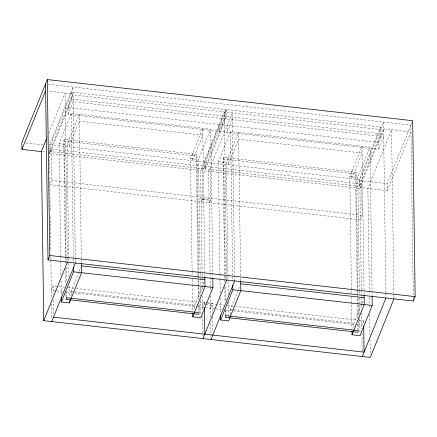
<?xml version="1.0" encoding="UTF-8"?>
<svg xmlns="http://www.w3.org/2000/svg" width="437" height="437" viewBox="0 0 437 437"><rect width="100%" height="100%" fill="white"/><g stroke="black" fill="none" stroke-linecap="round" stroke-linejoin="round"><path stroke-width="0.33" stroke-dasharray="2.19 1.64" d="M202.582 307.326L204.194 302.278L212.251 303.207L212.486 313.334M210.574 308.227L212.185 303.18M46.956 137.721L47.464 136.459M48.736 133.312L65.026 92.999L67.336 256.634M50.572 144.729L71.799 92.196L225.71 109.529L225.803 116.373L204.582 168.906L50.67 151.573L50.572 144.729L204.483 162.061L225.71 109.529M49.348 152.475L73.017 93.895L48.289 91.115M51.145 149.044L49.365 153.453L359.924 188.423L361.705 184.015L51.145 149.044L51.588 180.323L49.807 184.731L360.367 219.702L362.147 215.294L361.705 184.015M67.943 107.475L73.028 94.873L383.593 129.849L378.502 142.446L378.6 149.285L68.035 114.314L67.943 107.475L378.502 142.446M50.67 151.573L71.892 99.041L71.799 92.196M68.035 114.314L73.126 101.717L383.686 136.688L378.6 149.285M60.683 255.629L59.104 143.697L71.318 113.462L210.727 129.161L212.819 277.266M65.381 256.399L63.753 141.058L64.414 139.419L196.972 154.348L198.737 279.243M68.696 257.89L67.096 144.598L79.31 114.363L81.402 262.462M64.605 287.18L53.079 285.88L51.298 290.288L56.04 290.823M71.182 295.789L71.116 291.435L78.933 272.098M79.184 271.475L80.949 267.105M192.1 270.427L190.521 158.494L202.735 128.26L204.827 276.364M197.961 272.693L196.311 155.987L196.972 154.348M200.113 272.688L198.513 159.396L210.727 129.161M205.395 162.165L226.623 109.632L380.534 126.965L380.627 133.804L359.405 186.337L205.494 169.004L205.395 162.165L359.307 179.498L380.534 126.965M224.41 118.755L219.319 131.351L219.227 124.507M205.494 169.004L226.716 116.477L226.623 109.632M232.402 119.651L227.316 132.253L227.218 125.408M201.091 201.768L202.26 198.868L210.252 199.769L210.421 200.408L210.65 199.949L210.421 166.983M219.964 273.562L218.38 161.635L230.594 131.4L370.008 147.1L372.1 295.199M224.76 281.843L223.028 158.997L223.689 157.358L356.248 172.287L357.963 293.768M209.083 202.664L210.252 199.769M227.972 275.829L226.371 162.531L238.586 132.296L240.612 275.621M194.596 309.063L194.547 305.332L204.374 281.007M230.468 314.345L230.397 309.369L238.209 290.031M238.46 289.409L239.722 286.29M351.446 293.14L349.797 176.433L362.016 146.198L364.103 294.298M357.237 290.632L355.587 173.921L356.248 172.287M359.389 290.627L357.788 177.335L370.008 147.1M361.355 289.72L359.815 180.607L383.484 122.027L385.887 292.506M387.313 190.532L410.982 131.958L383.577 128.871L359.913 187.451L387.313 190.532L387.215 183.693L412.413 121.333M353.883 327.624L353.823 323.271L361.634 303.933M361.885 303.311L363.147 300.192M358.892 320.321L363.639 320.851L361.858 325.265L357.111 324.729M202.26 198.868L202.429 199.507L202.872 197.36L202.429 166.082M48.19 84.27L410.884 125.113L413.347 299.684M71.892 99.041L225.803 116.373M226.716 116.477L380.627 133.804M63.753 141.058L196.311 155.987M223.028 158.997L355.587 173.921M59.104 143.697L67.096 144.598M190.521 158.494L198.513 159.396M218.38 161.635L226.371 162.531M349.797 176.433L357.788 177.335M25.859 143.003L43.236 144.958M359.815 180.607L387.215 183.693M42.668 151.721L46.022 152.103M51.588 180.323L362.147 215.294M202.429 199.507L210.421 200.408M67.997 287.562L75.454 288.398M76.131 288.475L198.862 302.3M199.545 302.377L207.023 303.218M207.679 303.289L223.952 305.124M227.344 305.507L234.806 306.342M235.483 306.419L358.214 320.245M203.751 304.431L205.084 304.578M205.751 304.655L211.743 305.326M71.116 291.435L194.547 305.332M230.397 309.369L232.429 309.598M233.107 309.675L353.823 323.271M56.723 290.9L62.824 291.588M66.211 291.971L73.673 292.812M74.35 292.888L197.082 306.708M197.759 306.785L215.392 308.768M216.069 308.844L221.493 309.456M225.563 309.915L233.019 310.756M233.702 310.833L356.434 324.653M204.194 302.278L204.401 305.638M393.939 297.499L391.568 129.773L367.905 188.347L369.407 294.713M385.898 293.189L385.958 297.28M369.445 297.439L369.609 309.03M369.686 314.487L369.975 334.939M370.041 339.713L370.265 355.396M363.639 320.851L363.688 324.254M361.366 290.403L361.454 296.537M361.459 297.22L361.546 303.36M361.557 304.037L361.618 308.129M361.683 312.903L361.902 328.586M361.973 333.42L362.224 351.102M359.307 179.498L359.405 186.337M359.4 291.31L359.449 294.724M359.498 298.132L359.585 304.278M359.591 304.96L359.717 313.832M359.788 318.611L359.99 332.939M358.023 297.865L358.302 317.655M358.351 321.069L358.477 329.94M357.248 291.31L357.428 304.278M357.439 304.96L357.63 318.611M357.706 324.074L357.783 329.531M351.681 171.768L351.78 178.613L362.109 153.037L238.684 139.141L228.354 164.716L228.256 157.872M351.506 297.231L351.949 328.629M240.65 278.353L240.689 281.084M234.68 280.925L232.309 112.812L208.64 171.391L210.323 290.518M230.594 131.4L232.708 280.865M227.983 276.512L228.043 280.603M228.048 281.286L228.245 294.937M228.349 302.442L228.535 315.41M226.601 273.901L224.312 111.91L200.649 170.49L202.069 271.23M226.639 276.621L226.677 279.341M223.689 157.358L225.355 275.43M225.366 276.113L225.405 278.844M225.508 286.35L225.705 300.001M225.836 309.554L225.924 315.694M224.842 287.306L225.05 302.322M225.17 310.51L225.235 315.285M219.969 274.245L220.03 278.342M220.04 279.024L220.232 292.67M220.308 298.132L220.532 313.832M212.535 316.738L212.759 332.377M210.399 295.942L210.7 317.043M210.781 323.167L210.956 335.419M204.483 162.061L204.582 168.906M202.107 273.944L202.293 286.896M202.298 287.557L202.342 290.299M202.418 295.751L202.626 310.696M202.697 315.459L202.981 335.878M200.124 273.371L200.179 277.468M200.19 278.151L200.304 286.339M200.315 287.022L200.441 295.893M200.501 299.99L200.714 315.006M198.748 279.926L199.015 299.039M199.081 303.813L199.201 312.007M197.966 273.376L198.152 286.344M198.163 287.027L198.343 299.995M198.42 305.452L198.507 311.597M192.406 153.835L192.498 160.674L202.834 135.104L79.408 121.202L69.073 146.777L68.98 139.938M192.111 271.109L192.171 275.201M192.225 279.298L192.296 284.077M192.307 284.76L192.673 310.691M75.344 258.895L72.919 87.056L49.25 145.636L49.638 172.932M75.355 259.578L75.404 262.987M71.318 113.462L73.432 262.927M73.438 263.609L73.46 264.975M68.707 258.573L68.762 262.67M68.773 263.353L68.959 276.321M69.09 285.874L69.254 297.477M69.292 300.208L69.314 301.568M67.347 257.317L67.402 261.408M64.414 139.419L66.08 257.491M66.091 258.174L66.129 260.905M66.216 267.051L66.435 282.744M66.561 291.616L66.648 297.761M65.392 257.082L65.495 264.593M65.555 268.684L65.774 284.383M65.911 293.937L65.96 297.351M60.694 256.306L60.754 260.403M60.759 261.086L60.962 275.419M61.043 280.876L61.246 295.21M53.079 285.88L53.199 294.718M53.281 300.159L53.489 315.115M49.703 177.706L50.179 211.115M50.255 216.566L50.725 249.975M50.823 256.792L51.419 299.127M51.49 303.841L51.697 318.846"/><path stroke-width="0.66" d="M45.519 83.97L48.004 259.9L413.369 301.044L415.15 296.636L412.665 120.705L47.3 79.561L21.85 142.549L21.948 149.388L41.996 151.65M21.948 149.388L45.612 90.814M46.448 138.977L41.357 151.579L43.744 320.665L370.292 357.439L393.961 298.859M48.004 259.9L49.785 255.492L47.3 79.561M43.744 320.665L67.413 262.085M51.735 321.566L75.404 262.987M81.413 263.145L81.55 272.699L69.33 302.934L61.338 302.038L73.558 271.803L73.487 267.023M212.83 277.943L212.966 287.502L200.752 317.737L192.755 316.836L204.975 286.601L204.838 277.047M203.019 338.604L226.688 280.024M211.016 339.505L234.68 280.925M240.689 281.084L240.825 290.638L228.611 320.873L220.619 319.971L232.834 289.736L232.763 284.962M372.106 295.882L372.242 305.436L360.028 335.671L352.036 334.769L364.25 304.534L364.114 294.98M362.3 356.537L385.964 297.963M49.785 255.492L415.15 296.636M81.451 265.86L204.877 279.756M240.727 283.799L364.152 297.695M73.558 271.803L212.966 287.502M232.834 289.736L372.242 305.436M53.516 317.158L364.081 352.129L363.715 326.292M413.347 299.684L413.369 301.044M351.987 331.361L352.036 334.769M220.548 315.197L220.619 319.971M204.429 307.675L204.806 334.196M192.712 313.422L192.755 316.836M69.314 301.568L69.33 302.934M61.273 297.258L61.338 302.038M66.648 297.761L65.987 299.4L198.545 314.323L199.206 312.69L66.648 297.761M225.924 315.694L225.263 317.333L357.821 332.262L358.487 330.623L225.924 315.694"/></g></svg>
